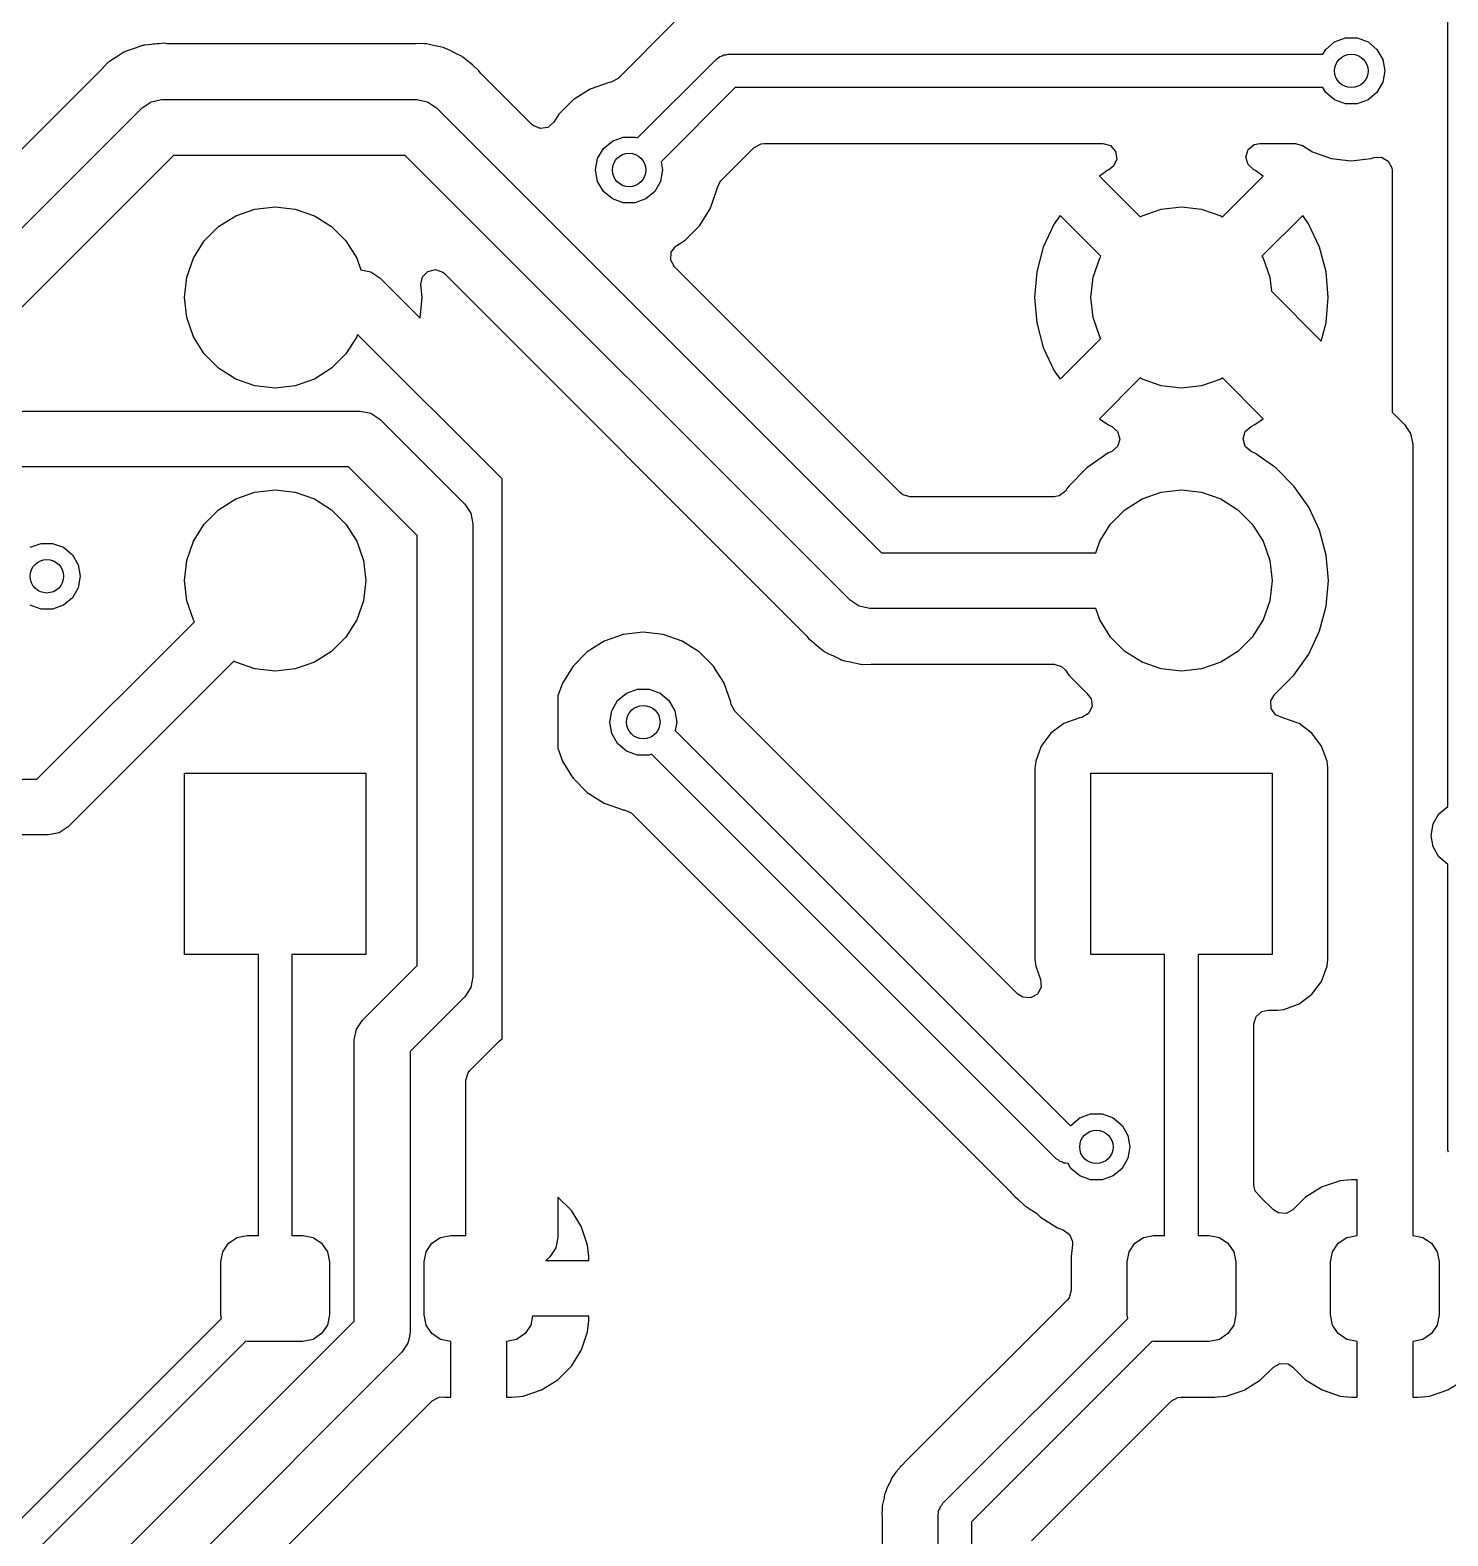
# Model space of a CAD drawing. Extents: x 3.96 to 7.44, y -5.28 to -1.66.
# Drawn here: x 6.384 to 6.884, y -3.497 to -2.966 of the extents above; entities that cross this region are included whole.
import ezdxf

# ---------------------------------------------------------------- set-up
doc = ezdxf.new("R2010")
doc.units = 0
doc.header["$MEASUREMENT"] = 0
doc.layers.add('BLACK', color=7, linetype='CONTINUOUS')

msp = doc.modelspace()

# ---------------------------------------------------------------- linework, layer by layer
at = {"layer": 'BLACK', "linetype": 'CONTINUOUS'}
for p, q in [((6.88409, -3.23977), (6.88409, -2.92245)), ((6.61096, -2.96283), (6.59113, -2.98265)), ((6.4203, -2.97209), (6.41743, -2.97304)), ((6.42314, -2.97105), (6.4203, -2.97209)), ((6.42342, -2.97099), (6.42314, -2.97105)), ((6.42371, -2.97092), (6.42342, -2.97099)), ((6.42342, -2.97099), (6.42342, -2.97099)), ((6.42398, -2.97087), (6.42371, -2.97092)), ((6.42371, -2.97092), (6.42371, -2.97092)), ((6.42639, -2.97066), (6.42398, -2.97087)), ((6.427, -2.9706), (6.42639, -2.97066)), ((6.42742, -2.97055), (6.427, -2.9706)), ((6.42828, -2.97045), (6.42742, -2.97055)), ((6.4286, -2.97045), (6.42828, -2.97045)), ((6.42882, -2.97044), (6.4286, -2.97045)), ((6.42911, -2.97042), (6.42882, -2.97044)), ((6.43087, -2.97026), (6.42911, -2.97042)), ((6.4318, -2.9704), (6.43087, -2.97026)), ((6.43251, -2.97045), (6.4318, -2.9704)), ((6.51957, -2.97045), (6.43251, -2.97045)), ((6.52259, -2.97036), (6.51957, -2.97045)), ((6.52288, -2.97039), (6.52259, -2.97036)), ((6.52317, -2.97042), (6.52288, -2.97039)), ((6.52288, -2.97039), (6.52288, -2.97039)), ((6.52345, -2.97045), (6.52317, -2.97042)), ((6.52317, -2.97042), (6.52317, -2.97042)), ((6.52447, -2.97069), (6.52345, -2.97045)), ((6.5264, -2.97115), (6.52447, -2.97069)), ((6.52826, -2.97154), (6.5264, -2.97115)), ((6.52936, -2.97176), (6.52826, -2.97154)), ((6.52963, -2.97185), (6.52936, -2.97176)), ((6.52991, -2.97195), (6.52963, -2.97185)), ((6.52963, -2.97185), (6.52963, -2.97185)), ((6.53017, -2.97205), (6.52991, -2.97195)), ((6.52991, -2.97195), (6.52991, -2.97195)), ((6.53153, -2.97273), (6.53017, -2.97205)), ((6.53017, -2.97205), (6.53017, -2.97205)), ((6.53017, -2.97205), (6.53017, -2.97205)), ((6.83998, -2.97409), (6.84095, -2.97241)), ((6.84095, -2.97241), (6.84409, -2.96977)), ((6.84409, -2.96977), (6.84795, -2.96837)), ((6.84795, -2.96837), (6.85205, -2.96837)), ((6.85205, -2.96837), (6.85591, -2.96977)), ((6.85591, -2.96977), (6.85905, -2.97241)), ((6.85905, -2.97241), (6.8611, -2.97596)), ((6.41088, -2.97721), (6.4088, -2.97941)), ((6.4111, -2.97703), (6.41088, -2.97721)), ((6.41132, -2.97684), (6.41109, -2.97703)), ((6.41109, -2.97703), (6.4111, -2.97703)), ((6.41133, -2.97684), (6.41132, -2.97684)), ((6.41155, -2.97666), (6.41133, -2.97684)), ((6.41412, -2.97508), (6.41155, -2.97666)), ((6.41665, -2.97342), (6.41412, -2.97508)), ((6.4169, -2.97329), (6.41665, -2.97342)), ((6.41717, -2.97316), (6.4169, -2.97329)), ((6.4169, -2.97329), (6.4169, -2.97329)), ((6.41743, -2.97304), (6.41717, -2.97316)), ((6.41717, -2.97316), (6.41717, -2.97316)), ((6.53288, -2.9734), (6.53153, -2.97273)), ((6.53407, -2.97396), (6.53288, -2.9734)), ((6.53562, -2.97468), (6.53407, -2.97396)), ((6.53586, -2.97483), (6.53562, -2.97468)), ((6.53562, -2.97468), (6.53562, -2.97468)), ((6.53562, -2.97468), (6.53562, -2.97468)), ((6.53611, -2.97499), (6.53586, -2.97483)), ((6.53586, -2.97483), (6.53586, -2.97483)), ((6.53635, -2.97515), (6.53611, -2.97499)), ((6.53611, -2.97499), (6.53611, -2.97499)), ((6.53866, -2.97709), (6.53635, -2.97515)), ((6.53968, -2.97789), (6.53866, -2.97709)), ((6.53979, -2.978), (6.53968, -2.97789)), ((6.59795, -3.0037), (6.62582, -2.97582)), ((6.62582, -2.97582), (6.6265, -2.97544)), ((6.6265, -2.97544), (6.62705, -2.97489)), ((6.62705, -2.97489), (6.6278, -2.97468)), ((6.6278, -2.97468), (6.62847, -2.9743)), ((6.62847, -2.9743), (6.62925, -2.9743)), ((6.62925, -2.9743), (6.63, -2.97409)), ((6.63, -2.97409), (6.83998, -2.97409)), ((6.8611, -2.97596), (6.86181, -2.98)), ((6.4088, -2.97941), (6.34919, -3.03902)), ((6.53991, -2.97812), (6.53979, -2.978)), ((6.54006, -2.97826), (6.53991, -2.97812)), ((6.54164, -2.97959), (6.54006, -2.97826)), ((6.54191, -2.97995), (6.54164, -2.97959)), ((6.54164, -2.97959), (6.54164, -2.97959)), ((6.5422, -2.98034), (6.54191, -2.97995)), ((6.54267, -2.98088), (6.5422, -2.98034)), ((6.56078, -2.999), (6.54267, -2.98088)), ((6.59113, -2.98265), (6.58872, -2.98397)), ((6.86181, -2.98), (6.8611, -2.98404)), ((6.58124, -2.98643), (6.57523, -2.9902)), ((6.58794, -2.98408), (6.58124, -2.98643)), ((6.58823, -2.98405), (6.58794, -2.98408)), ((6.58794, -2.98408), (6.58794, -2.98408)), ((6.58872, -2.98397), (6.58823, -2.98405)), ((6.63245, -2.98591), (6.60629, -3.01206)), ((6.83998, -2.98591), (6.63245, -2.98591)), ((6.84095, -2.98759), (6.83998, -2.98591)), ((6.84409, -2.99023), (6.84095, -2.98759)), ((6.85905, -2.98759), (6.85591, -2.99023)), ((6.8611, -2.98404), (6.85905, -2.98759)), ((6.35592, -3.06016), (6.42304, -2.99304)), ((6.42304, -2.99304), (6.42623, -2.99091)), ((6.42304, -2.99304), (6.42304, -2.99304)), ((6.42623, -2.99091), (6.43, -2.99016)), ((6.42623, -2.99091), (6.42623, -2.99091)), ((6.43, -2.99016), (6.43, -2.99016)), ((6.43, -2.99016), (6.52, -2.99016)), ((6.52, -2.99016), (6.52377, -2.99091)), ((6.52377, -2.99091), (6.52696, -2.99304)), ((6.52696, -2.99304), (6.68408, -3.15016)), ((6.57523, -2.9902), (6.5702, -2.99523)), ((6.84795, -2.99163), (6.84409, -2.99023)), ((6.85205, -2.99163), (6.84795, -2.99163)), ((6.85591, -2.99023), (6.85205, -2.99163)), ((6.56108, -2.99927), (6.56078, -2.999)), ((6.56837, -2.99814), (6.56631, -2.99997)), ((6.5702, -2.99523), (6.56837, -2.99814)), ((6.5702, -2.99523), (6.5702, -2.99523)), ((6.56359, -3.00039), (6.56108, -2.99927)), ((6.56631, -2.99997), (6.56359, -3.00039)), ((6.58909, -3.00477), (6.59295, -3.00337)), ((6.59295, -3.00337), (6.59705, -3.00337)), ((6.59705, -3.00337), (6.59795, -3.0037)), ((6.43408, -3.00984), (6.36696, -3.07696)), ((6.51592, -3.00984), (6.43408, -3.00984)), ((6.67304, -3.16696), (6.51592, -3.00984)), ((6.5839, -3.01096), (6.58595, -3.00741)), ((6.58595, -3.00741), (6.58909, -3.00477)), ((6.62735, -3.01887), (6.63918, -3.00704)), ((6.63918, -3.00704), (6.64159, -3.00572)), ((6.64159, -3.00572), (6.64263, -3.00561)), ((6.64263, -3.00561), (6.76232, -3.00561)), ((6.76232, -3.00561), (6.76496, -3.00639)), ((6.76496, -3.00639), (6.76676, -3.00846)), ((6.76676, -3.00846), (6.76715, -3.01119)), ((6.8128, -3.01045), (6.81359, -3.00782)), ((6.81359, -3.00782), (6.81569, -3.00604)), ((6.81569, -3.00604), (6.81768, -3.00561)), ((6.81768, -3.00561), (6.83012, -3.00561)), ((6.83012, -3.00561), (6.83271, -3.00636)), ((6.83271, -3.00636), (6.83624, -3.00857)), ((6.83624, -3.00857), (6.83624, -3.00857)), ((6.83624, -3.00857), (6.84294, -3.01092)), ((6.58319, -3.015), (6.5839, -3.01096)), ((6.5839, -3.01904), (6.58319, -3.015)), ((6.60681, -3.015), (6.6061, -3.01904)), ((6.60629, -3.01206), (6.60681, -3.015)), ((6.76406, -3.01507), (6.76108, -3.01716)), ((6.76438, -3.01492), (6.76406, -3.01507)), ((6.76601, -3.01369), (6.76438, -3.01492)), ((6.76715, -3.01119), (6.76601, -3.01369)), ((6.81355, -3.0131), (6.8128, -3.01045)), ((6.81562, -3.01492), (6.81355, -3.0131)), ((6.81594, -3.01507), (6.81562, -3.01492)), ((6.81892, -3.01716), (6.81594, -3.01507)), ((6.84294, -3.01092), (6.84294, -3.01092)), ((6.84294, -3.01092), (6.84294, -3.01092)), ((6.84294, -3.01092), (6.84294, -3.01092)), ((6.84294, -3.01092), (6.84294, -3.01092)), ((6.84294, -3.01092), (6.85, -3.01172)), ((6.85, -3.01172), (6.85706, -3.01092)), ((6.85, -3.01172), (6.85, -3.01172)), ((6.85, -3.01172), (6.85, -3.01172)), ((6.85706, -3.01092), (6.8579, -3.01063)), ((6.85706, -3.01092), (6.85706, -3.01092)), ((6.85706, -3.01092), (6.85706, -3.01092)), ((6.85706, -3.01092), (6.85706, -3.01092)), ((6.85706, -3.01092), (6.85706, -3.01092)), ((6.8579, -3.01063), (6.86064, -3.01049)), ((6.86064, -3.01049), (6.86303, -3.01185)), ((6.86303, -3.01185), (6.8643, -3.01429)), ((6.8643, -3.01429), (6.86439, -3.01523)), ((6.58595, -3.02259), (6.5839, -3.01904)), ((6.6061, -3.01904), (6.60405, -3.02259)), ((6.62595, -3.02177), (6.62702, -3.01924)), ((6.62702, -3.01924), (6.62735, -3.01887)), ((6.76108, -3.01716), (6.76108, -3.01716)), ((6.76108, -3.01716), (6.77548, -3.03157)), ((6.80452, -3.03157), (6.81892, -3.01716)), ((6.86439, -3.01523), (6.86439, -3.10047)), ((6.58909, -3.02523), (6.58595, -3.02259)), ((6.59295, -3.02663), (6.58909, -3.02523)), ((6.60091, -3.02523), (6.59705, -3.02663)), ((6.60405, -3.02259), (6.60091, -3.02523)), ((6.62357, -3.02876), (6.62592, -3.02206)), ((6.62592, -3.02206), (6.62595, -3.02177)), ((6.45612, -3.03117), (6.46288, -3.0288)), ((6.46288, -3.0288), (6.47, -3.028)), ((6.47, -3.028), (6.47712, -3.0288)), ((6.47712, -3.0288), (6.48388, -3.03117)), ((6.59705, -3.02663), (6.59295, -3.02663)), ((6.6198, -3.03477), (6.62357, -3.02876)), ((6.74716, -3.03108), (6.74507, -3.03406)), ((6.76157, -3.04548), (6.74716, -3.03108)), ((6.74716, -3.03108), (6.74716, -3.03108)), ((6.77612, -3.03117), (6.78288, -3.0288)), ((6.78288, -3.0288), (6.79, -3.028)), ((6.79, -3.028), (6.79712, -3.0288)), ((6.79712, -3.0288), (6.80388, -3.03117)), ((6.83284, -3.03108), (6.81843, -3.04548)), ((6.83493, -3.03406), (6.83284, -3.03108)), ((6.44498, -3.04005), (6.45005, -3.03498)), ((6.45005, -3.03498), (6.45612, -3.03117)), ((6.48388, -3.03117), (6.48995, -3.03498)), ((6.48995, -3.03498), (6.49502, -3.04005)), ((6.61477, -3.0398), (6.6198, -3.03477)), ((6.74507, -3.03406), (6.74125, -3.04226)), ((6.77548, -3.03157), (6.77612, -3.03117)), ((6.80388, -3.03117), (6.80452, -3.03157)), ((6.83875, -3.04226), (6.83493, -3.03406)), ((6.44117, -3.04612), (6.44498, -3.04005)), ((6.49502, -3.04005), (6.49883, -3.04612)), ((6.61153, -3.04185), (6.61186, -3.04163)), ((6.61186, -3.04163), (6.61477, -3.0398)), ((6.4388, -3.05288), (6.44117, -3.04612)), ((6.49883, -3.04612), (6.50026, -3.05021)), ((6.60968, -3.0468), (6.60988, -3.04406)), ((6.611, -3.04922), (6.60968, -3.0468)), ((6.60988, -3.04406), (6.61153, -3.04185)), ((6.74125, -3.04226), (6.73891, -3.05099)), ((6.74125, -3.04226), (6.74125, -3.04226)), ((6.7588, -3.05288), (6.76117, -3.04612)), ((6.76117, -3.04612), (6.76157, -3.04548)), ((6.81843, -3.04548), (6.81883, -3.04612)), ((6.81883, -3.04612), (6.8212, -3.05288)), ((6.84109, -3.05099), (6.83875, -3.04226)), ((6.83875, -3.04226), (6.83875, -3.04226)), ((6.50026, -3.05021), (6.50377, -3.05091)), ((6.50377, -3.05091), (6.50696, -3.05304)), ((6.52203, -3.05277), (6.52394, -3.05079)), ((6.52394, -3.05079), (6.52662, -3.05016)), ((6.52662, -3.05016), (6.52921, -3.05109)), ((6.52921, -3.05109), (6.5298, -3.05159)), ((6.5298, -3.05159), (6.65733, -3.17912)), ((6.69081, -3.12902), (6.611, -3.04922)), ((6.73891, -3.05099), (6.73812, -3.06)), ((6.73891, -3.05099), (6.73891, -3.05099)), ((6.84188, -3.06), (6.84109, -3.05099)), ((6.84109, -3.05099), (6.84109, -3.05099)), ((6.438, -3.06), (6.4388, -3.05288)), ((6.50696, -3.05304), (6.52124, -3.06732)), ((6.52149, -3.05546), (6.52203, -3.05277)), ((6.52188, -3.06), (6.52149, -3.05546)), ((6.758, -3.06), (6.7588, -3.05288)), ((6.8212, -3.05288), (6.82176, -3.05784)), ((6.4388, -3.06712), (6.438, -3.06)), ((6.52124, -3.06732), (6.52188, -3.06)), ((6.52188, -3.06), (6.52188, -3.06)), ((6.73812, -3.06), (6.73812, -3.06)), ((6.73812, -3.06), (6.73891, -3.06901)), ((6.7588, -3.06712), (6.758, -3.06)), ((6.82176, -3.05784), (6.83937, -3.07545)), ((6.84109, -3.06901), (6.84188, -3.06)), ((6.84188, -3.06), (6.84188, -3.06)), ((6.44117, -3.07388), (6.4388, -3.06712)), ((6.76117, -3.07388), (6.7588, -3.06712)), ((6.49912, -3.07304), (6.49883, -3.07388)), ((6.55016, -3.12408), (6.49912, -3.07304)), ((6.73891, -3.06901), (6.73891, -3.06901)), ((6.73891, -3.06901), (6.74125, -3.07774)), ((6.83937, -3.07545), (6.84109, -3.06901)), ((6.84109, -3.06901), (6.84109, -3.06901)), ((6.44498, -3.07995), (6.44117, -3.07388)), ((6.49883, -3.07388), (6.49502, -3.07995)), ((6.74125, -3.07774), (6.74125, -3.07774)), ((6.74125, -3.07774), (6.74507, -3.08594)), ((6.74716, -3.08892), (6.76157, -3.07452)), ((6.76157, -3.07452), (6.76117, -3.07388)), ((6.45005, -3.08502), (6.44498, -3.07995)), ((6.49502, -3.07995), (6.48995, -3.08502)), ((6.45612, -3.08883), (6.45005, -3.08502)), ((6.46288, -3.0912), (6.45612, -3.08883)), ((6.48388, -3.08883), (6.47712, -3.0912)), ((6.48995, -3.08502), (6.48388, -3.08883)), ((6.74507, -3.08594), (6.74716, -3.08892)), ((6.77548, -3.08843), (6.76108, -3.10284)), ((6.77612, -3.08883), (6.77548, -3.08843)), ((6.78288, -3.0912), (6.77612, -3.08883)), ((6.80388, -3.08883), (6.79712, -3.0912)), ((6.80452, -3.08843), (6.80388, -3.08883)), ((6.81892, -3.10284), (6.80452, -3.08843)), ((6.47, -3.092), (6.46288, -3.0912)), ((6.47712, -3.0912), (6.47, -3.092)), ((6.79, -3.092), (6.78288, -3.0912)), ((6.79712, -3.0912), (6.79, -3.092)), ((5.79875, -3.10016), (6.5, -3.10016)), ((6.5, -3.10016), (6.50377, -3.10091)), ((6.50377, -3.10091), (6.50696, -3.10304)), ((6.50696, -3.10304), (6.53696, -3.13304)), ((6.76108, -3.10284), (6.76406, -3.10493)), ((6.76406, -3.10493), (6.76406, -3.10493)), ((6.76406, -3.10493), (6.76542, -3.10556)), ((6.76542, -3.10556), (6.76748, -3.10738)), ((6.81256, -3.10732), (6.81458, -3.10556)), ((6.81458, -3.10556), (6.81594, -3.10493)), ((6.81594, -3.10493), (6.81892, -3.10284)), ((6.81594, -3.10493), (6.81594, -3.10493)), ((6.86439, -3.10047), (6.86881, -3.10489)), ((6.86881, -3.10489), (6.87094, -3.10808)), ((6.76823, -3.11003), (6.76744, -3.11266)), ((6.76748, -3.10738), (6.76823, -3.11003)), ((6.81176, -3.10995), (6.81256, -3.10732)), ((6.81252, -3.1126), (6.81176, -3.10995)), ((6.87094, -3.10808), (6.87169, -3.11185)), ((6.76405, -3.11505), (6.75664, -3.12024)), ((6.76542, -3.11441), (6.76405, -3.11505)), ((6.76405, -3.11505), (6.76405, -3.11505)), ((6.76744, -3.11266), (6.76542, -3.11441)), ((6.81458, -3.11441), (6.81252, -3.1126)), ((6.81595, -3.11505), (6.81458, -3.11441)), ((6.82336, -3.12024), (6.81595, -3.11505)), ((6.81595, -3.11505), (6.81595, -3.11505)), ((6.87169, -3.11185), (6.87169, -3.38109)), ((6.49592, -3.11984), (5.80405, -3.11984)), ((6.52016, -3.14408), (6.49592, -3.11984)), ((6.75664, -3.12024), (6.75024, -3.12664)), ((6.75664, -3.12024), (6.75664, -3.12024)), ((6.82976, -3.12664), (6.82336, -3.12024)), ((6.55016, -3.32183), (6.55016, -3.12408)), ((6.75024, -3.12664), (6.74959, -3.12757)), ((6.75024, -3.12664), (6.75024, -3.12664)), ((6.75024, -3.12664), (6.75024, -3.12664)), ((6.83494, -3.13404), (6.82976, -3.12664)), ((6.82976, -3.12664), (6.82976, -3.12664)), ((6.45005, -3.13498), (6.45612, -3.13117)), ((6.45612, -3.13117), (6.46288, -3.1288)), ((6.46288, -3.1288), (6.47, -3.128)), ((6.47, -3.128), (6.47712, -3.1288)), ((6.47712, -3.1288), (6.48388, -3.13117)), ((6.48388, -3.13117), (6.48995, -3.13498)), ((6.69162, -3.12968), (6.69081, -3.12902)), ((6.69426, -3.13045), (6.69162, -3.12968)), ((6.74503, -3.13045), (6.69426, -3.13045)), ((6.74688, -3.13009), (6.74503, -3.13045)), ((6.74903, -3.12837), (6.74688, -3.13009)), ((6.74959, -3.12757), (6.74903, -3.12837)), ((6.77005, -3.13498), (6.77612, -3.13117)), ((6.77612, -3.13117), (6.78288, -3.1288)), ((6.78288, -3.1288), (6.79, -3.128)), ((6.79, -3.128), (6.79712, -3.1288)), ((6.79712, -3.1288), (6.80388, -3.13117)), ((6.80388, -3.13117), (6.80995, -3.13498)), ((6.44498, -3.14005), (6.45005, -3.13498)), ((6.48995, -3.13498), (6.49502, -3.14005)), ((6.53696, -3.13304), (6.53909, -3.13623)), ((6.53909, -3.13623), (6.53984, -3.14)), ((6.76498, -3.14005), (6.77005, -3.13498)), ((6.80995, -3.13498), (6.81502, -3.14005)), ((6.83495, -3.13405), (6.83494, -3.13404)), ((6.83877, -3.14225), (6.83495, -3.13405)), ((6.44117, -3.14612), (6.44498, -3.14005)), ((6.49502, -3.14005), (6.49883, -3.14612)), ((6.53984, -3.14), (6.53984, -3.14)), ((6.53984, -3.14), (6.53984, -3.3)), ((6.76117, -3.14612), (6.76498, -3.14005)), ((6.81502, -3.14005), (6.81883, -3.14612)), ((6.84111, -3.15099), (6.83877, -3.14225)), ((6.38351, -3.14825), (6.38737, -3.14685)), ((6.38737, -3.14685), (6.39147, -3.14685)), ((6.39147, -3.14685), (6.39532, -3.14825)), ((6.4388, -3.15288), (6.44117, -3.14612)), ((6.49883, -3.14612), (6.5012, -3.15288)), ((6.52016, -3.29592), (6.52016, -3.14408)), ((6.75975, -3.15016), (6.76117, -3.14612)), ((6.81883, -3.14612), (6.8212, -3.15288)), ((6.39532, -3.14825), (6.39846, -3.15089)), ((6.39846, -3.15089), (6.40052, -3.15444)), ((6.438, -3.16), (6.4388, -3.15288)), ((6.5012, -3.15288), (6.502, -3.16)), ((6.68408, -3.15016), (6.75975, -3.15016)), ((6.8212, -3.15288), (6.822, -3.16)), ((6.8419, -3.16), (6.84111, -3.15099)), ((6.40052, -3.15444), (6.40123, -3.15848)), ((6.40123, -3.15848), (6.40052, -3.16252)), ((6.40052, -3.16252), (6.39846, -3.16607)), ((6.4388, -3.16712), (6.438, -3.16)), ((6.502, -3.16), (6.5012, -3.16712)), ((6.822, -3.16), (6.8212, -3.16712)), ((6.84111, -3.16901), (6.8419, -3.16)), ((6.38737, -3.17011), (6.38351, -3.16871)), ((6.39532, -3.16871), (6.39147, -3.17011)), ((6.39846, -3.16607), (6.39532, -3.16871)), ((6.44117, -3.17388), (6.4388, -3.16712)), ((6.5012, -3.16712), (6.49883, -3.17388)), ((6.67623, -3.16909), (6.67304, -3.16696)), ((6.67304, -3.16696), (6.67304, -3.16696)), ((6.68, -3.16984), (6.67623, -3.16909)), ((6.8212, -3.16712), (6.81883, -3.17388)), ((6.83877, -3.17775), (6.84111, -3.16901)), ((6.38592, -3.23016), (6.44157, -3.17452)), ((6.39147, -3.17011), (6.38737, -3.17011)), ((6.44157, -3.17452), (6.44117, -3.17388)), ((6.49883, -3.17388), (6.49502, -3.17995)), ((6.75975, -3.16984), (6.68, -3.16984)), ((6.76117, -3.17388), (6.75975, -3.16984)), ((6.76498, -3.17995), (6.76117, -3.17388)), ((6.81883, -3.17388), (6.81502, -3.17995)), ((6.49502, -3.17995), (6.48995, -3.18502)), ((6.59294, -3.17908), (6.58624, -3.18143)), ((6.6, -3.17828), (6.59294, -3.17908)), ((6.59294, -3.17908), (6.59294, -3.17908)), ((6.60706, -3.17908), (6.6, -3.17828)), ((6.6, -3.17828), (6.6, -3.17828)), ((6.61376, -3.18143), (6.60706, -3.17908)), ((6.60706, -3.17908), (6.60706, -3.17908)), ((6.65733, -3.17912), (6.6578, -3.17966)), ((6.6578, -3.17966), (6.65836, -3.18041)), ((6.77005, -3.18502), (6.76498, -3.17995)), ((6.81502, -3.17995), (6.80995, -3.18502)), ((6.83495, -3.18595), (6.83877, -3.17775)), ((6.48995, -3.18502), (6.48388, -3.18883)), ((6.58023, -3.1852), (6.5752, -3.19023)), ((6.58624, -3.18143), (6.58023, -3.1852)), ((6.61726, -3.18362), (6.61376, -3.18143)), ((6.61977, -3.1852), (6.61726, -3.18362)), ((6.6248, -3.19023), (6.61977, -3.1852)), ((6.65836, -3.18041), (6.65994, -3.18174)), ((6.65994, -3.18174), (6.66009, -3.18188)), ((6.66009, -3.18188), (6.66032, -3.18211)), ((6.66032, -3.18211), (6.66032, -3.18211)), ((6.66032, -3.18211), (6.66032, -3.18211)), ((6.66032, -3.18211), (6.66134, -3.18291)), ((6.66134, -3.18291), (6.66365, -3.18485)), ((6.66365, -3.18485), (6.66365, -3.18485)), ((6.66365, -3.18485), (6.66365, -3.18485)), ((6.66365, -3.18485), (6.66389, -3.18501)), ((6.66389, -3.18501), (6.66389, -3.18501)), ((6.66389, -3.18501), (6.66414, -3.18517)), ((6.66414, -3.18517), (6.66414, -3.18517)), ((6.66414, -3.18517), (6.66438, -3.18532)), ((6.66438, -3.18532), (6.66438, -3.18532)), ((6.66438, -3.18532), (6.66519, -3.1857)), ((6.77612, -3.18883), (6.77005, -3.18502)), ((6.80995, -3.18502), (6.80388, -3.18883)), ((6.45548, -3.18843), (6.39696, -3.24696)), ((6.45612, -3.18883), (6.45548, -3.18843)), ((6.46288, -3.1912), (6.45612, -3.18883)), ((6.48388, -3.18883), (6.47712, -3.1912)), ((6.5752, -3.19023), (6.57143, -3.19624)), ((6.62566, -3.19161), (6.6248, -3.19023)), ((6.66519, -3.1857), (6.66712, -3.1866)), ((6.66712, -3.1866), (6.66948, -3.18778)), ((6.66948, -3.18778), (6.66983, -3.18795)), ((6.66983, -3.18795), (6.66983, -3.18795)), ((6.66983, -3.18795), (6.67009, -3.18805)), ((6.67009, -3.18805), (6.67009, -3.18805)), ((6.67009, -3.18805), (6.67037, -3.18815)), ((6.67037, -3.18815), (6.67037, -3.18815)), ((6.67037, -3.18815), (6.67064, -3.18824)), ((6.67064, -3.18824), (6.67064, -3.18824)), ((6.67064, -3.18824), (6.67064, -3.18824)), ((6.67064, -3.18824), (6.67064, -3.18824)), ((6.67064, -3.18824), (6.6736, -3.18885)), ((6.6736, -3.18885), (6.6736, -3.18885)), ((6.6736, -3.18885), (6.67655, -3.18955)), ((6.67655, -3.18955), (6.67655, -3.18955)), ((6.67655, -3.18955), (6.67655, -3.18955)), ((6.67655, -3.18955), (6.67683, -3.18958)), ((6.67683, -3.18958), (6.67683, -3.18958)), ((6.67683, -3.18958), (6.67712, -3.18961)), ((6.67712, -3.18961), (6.67712, -3.18961)), ((6.67712, -3.18961), (6.67741, -3.18964)), ((6.67741, -3.18964), (6.68043, -3.18955)), ((6.67741, -3.18964), (6.67741, -3.18964)), ((6.67741, -3.18964), (6.67741, -3.18964)), ((6.68043, -3.18955), (6.74503, -3.18955)), ((6.74503, -3.18955), (6.74767, -3.19032)), ((6.74767, -3.19032), (6.74903, -3.19163)), ((6.78288, -3.1912), (6.77612, -3.18883)), ((6.80388, -3.18883), (6.79712, -3.1912)), ((6.82976, -3.19336), (6.83495, -3.18595)), ((6.47, -3.192), (6.46288, -3.1912)), ((6.47712, -3.1912), (6.47, -3.192)), ((6.62784, -3.19507), (6.62566, -3.19161)), ((6.62857, -3.19624), (6.62784, -3.19507)), ((6.74903, -3.19163), (6.75024, -3.19336)), ((6.75024, -3.19336), (6.75024, -3.19336)), ((6.75024, -3.19336), (6.75664, -3.19976)), ((6.79, -3.192), (6.78288, -3.1912)), ((6.79712, -3.1912), (6.79, -3.192)), ((6.82336, -3.19976), (6.82976, -3.19336)), ((6.57143, -3.19624), (6.56984, -3.20076)), ((6.56984, -3.20076), (6.56984, -3.21924)), ((6.59095, -3.20241), (6.59409, -3.19977)), ((6.59409, -3.19977), (6.59795, -3.19837)), ((6.59795, -3.19837), (6.60205, -3.19837)), ((6.60205, -3.19837), (6.60591, -3.19977)), ((6.60591, -3.19977), (6.60905, -3.20241)), ((6.63092, -3.20294), (6.62857, -3.19624)), ((6.75664, -3.19976), (6.7568, -3.1999)), ((6.7568, -3.1999), (6.75674, -3.19997)), ((6.75674, -3.19997), (6.7582, -3.2018)), ((6.82159, -3.20244), (6.82299, -3.20007)), ((6.82299, -3.20007), (6.82321, -3.1999)), ((6.8232, -3.1999), (6.82336, -3.19976)), ((6.82321, -3.1999), (6.8232, -3.1999)), ((6.82336, -3.19976), (6.82336, -3.19976)), ((6.58819, -3.21), (6.5889, -3.20596)), ((6.5889, -3.20596), (6.59095, -3.20241)), ((6.60905, -3.20241), (6.6111, -3.20596)), ((6.6111, -3.20596), (6.61181, -3.21)), ((6.63095, -3.20323), (6.63092, -3.20294)), ((6.63103, -3.20372), (6.63095, -3.20323)), ((6.63235, -3.20613), (6.63103, -3.20372)), ((6.73225, -3.30604), (6.63235, -3.20613)), ((6.75848, -3.20453), (6.75724, -3.20699)), ((6.7582, -3.2018), (6.75848, -3.20453)), ((6.82169, -3.20519), (6.82159, -3.20244)), ((6.82326, -3.20745), (6.82169, -3.20519)), ((6.5889, -3.21404), (6.58819, -3.21)), ((6.61181, -3.21), (6.61129, -3.21294)), ((6.74846, -3.21053), (6.74392, -3.21392)), ((6.75377, -3.20855), (6.74846, -3.21053)), ((6.74846, -3.21053), (6.74846, -3.21053)), ((6.7542, -3.2085), (6.75377, -3.20855)), ((6.75487, -3.20838), (6.7542, -3.2085)), ((6.75724, -3.20699), (6.75487, -3.20838)), ((6.8258, -3.2085), (6.82326, -3.20745)), ((6.82623, -3.20855), (6.8258, -3.2085)), ((6.83154, -3.21053), (6.82623, -3.20855)), ((6.83608, -3.21392), (6.83154, -3.21053)), ((6.83154, -3.21053), (6.83154, -3.21053)), ((6.59095, -3.21759), (6.5889, -3.21404)), ((6.61129, -3.21294), (6.75088, -3.35253)), ((6.74392, -3.21392), (6.74053, -3.21846)), ((6.74392, -3.21392), (6.74392, -3.21392)), ((6.83947, -3.21846), (6.83608, -3.21392)), ((6.83608, -3.21392), (6.83608, -3.21392)), ((6.56984, -3.21924), (6.57143, -3.22376)), ((6.59409, -3.22023), (6.59095, -3.21759)), ((6.59795, -3.22163), (6.59409, -3.22023)), ((6.60205, -3.22163), (6.59795, -3.22163)), ((6.60295, -3.2213), (6.60205, -3.22163)), ((6.74582, -3.36418), (6.60295, -3.2213)), ((6.74053, -3.21846), (6.73855, -3.22377)), ((6.74053, -3.21846), (6.74053, -3.21846)), ((6.84145, -3.22376), (6.83947, -3.21846)), ((6.83947, -3.21846), (6.83947, -3.21846)), ((6.57143, -3.22376), (6.57445, -3.22857)), ((6.73835, -3.22561), (6.7383, -3.22612)), ((6.7383, -3.22612), (6.7383, -3.22612)), ((6.7383, -3.22612), (6.7383, -3.29388)), ((6.73855, -3.22377), (6.73835, -3.22561)), ((6.84145, -3.22377), (6.84145, -3.22376)), ((6.8417, -3.22612), (6.84145, -3.22377)), ((6.8417, -3.29388), (6.8417, -3.22612)), ((5.75215, -3.23016), (6.38592, -3.23016)), ((6.438, -3.292), (6.438, -3.228)), ((6.438, -3.228), (6.502, -3.228)), ((6.502, -3.228), (6.502, -3.292)), ((6.57445, -3.22857), (6.5752, -3.22977)), ((6.5752, -3.22977), (6.58023, -3.2348)), ((6.758, -3.292), (6.758, -3.228)), ((6.758, -3.228), (6.822, -3.228)), ((6.822, -3.228), (6.822, -3.292)), ((6.58023, -3.2348), (6.58624, -3.23857)), ((6.58624, -3.23857), (6.59294, -3.24092)), ((6.59294, -3.24092), (6.59323, -3.24095)), ((6.59323, -3.24095), (6.59576, -3.24202)), ((6.59576, -3.24202), (6.59613, -3.24235)), ((6.59613, -3.24235), (6.72951, -3.37573)), ((6.8789, -3.24596), (6.88095, -3.24241)), ((6.88095, -3.24241), (6.88409, -3.23977)), ((6.39377, -3.24909), (6.39, -3.24984)), ((6.39696, -3.24696), (6.39377, -3.24909)), ((6.87819, -3.25), (6.8789, -3.24596)), ((6.39, -3.24984), (5.75215, -3.24984)), ((6.8789, -3.25404), (6.87819, -3.25)), ((6.88095, -3.25759), (6.8789, -3.25404)), ((6.88409, -3.26023), (6.88095, -3.25759)), ((6.88409, -3.36113), (6.88409, -3.26023)), ((6.46409, -3.292), (6.438, -3.292)), ((6.46409, -3.3913), (6.46409, -3.292)), ((6.502, -3.292), (6.47591, -3.292)), ((6.47591, -3.292), (6.47591, -3.3913)), ((6.50086, -3.31523), (6.52016, -3.29592)), ((6.7383, -3.29388), (6.7383, -3.29388)), ((6.7383, -3.29388), (6.73855, -3.29623)), ((6.73855, -3.29623), (6.74028, -3.30088)), ((6.78409, -3.292), (6.758, -3.292)), ((6.78409, -3.3913), (6.78409, -3.292)), ((6.822, -3.292), (6.79591, -3.292)), ((6.79591, -3.292), (6.79591, -3.3913)), ((6.83947, -3.30154), (6.84145, -3.29623)), ((6.84145, -3.29623), (6.8417, -3.29388)), ((6.53984, -3.3), (6.53909, -3.30377)), ((6.74028, -3.30088), (6.74048, -3.30362)), ((6.83608, -3.30608), (6.83947, -3.30154)), ((6.53696, -3.30696), (6.51766, -3.32626)), ((6.53909, -3.30377), (6.53696, -3.30696)), ((6.53696, -3.30696), (6.53696, -3.30696)), ((6.734, -3.30716), (6.73225, -3.30604)), ((6.73674, -3.30735), (6.734, -3.30716)), ((6.73916, -3.30604), (6.73674, -3.30735)), ((6.74048, -3.30362), (6.73916, -3.30604)), ((6.83154, -3.30947), (6.83608, -3.30608)), ((6.81639, -3.31395), (6.81846, -3.31215)), ((6.81846, -3.31215), (6.82049, -3.3117)), ((6.82049, -3.3117), (6.82388, -3.3117)), ((6.82388, -3.3117), (6.82623, -3.31145)), ((6.82388, -3.3117), (6.82388, -3.3117)), ((6.82623, -3.31145), (6.83154, -3.30947)), ((6.49872, -3.31842), (6.50086, -3.31523)), ((6.50086, -3.31523), (6.50086, -3.31523)), ((6.81561, -3.31659), (6.81639, -3.31395)), ((6.81561, -3.37351), (6.81561, -3.31659)), ((6.49797, -3.32219), (6.49872, -3.31842)), ((6.49797, -3.42151), (6.49797, -3.32219)), ((6.53879, -3.33299), (6.54912, -3.32267)), ((6.54912, -3.32267), (6.54966, -3.3222)), ((6.54966, -3.3222), (6.55016, -3.32183)), ((6.51766, -3.32626), (6.51766, -3.42559)), ((6.53736, -3.33645), (6.53814, -3.33381)), ((6.53814, -3.33381), (6.53879, -3.33299)), ((6.53736, -3.37161), (6.53736, -3.33645)), ((6.75095, -3.35241), (6.75409, -3.34977)), ((6.75409, -3.34977), (6.75795, -3.34837)), ((6.75795, -3.34837), (6.76205, -3.34837)), ((6.76205, -3.34837), (6.76591, -3.34977)), ((6.76591, -3.34977), (6.76905, -3.35241)), ((6.75088, -3.35253), (6.75095, -3.35241)), ((6.76905, -3.35241), (6.7711, -3.35596)), ((6.7711, -3.35596), (6.77181, -3.36)), ((6.77181, -3.36), (6.7711, -3.36404)), ((6.7465, -3.36456), (6.74582, -3.36418)), ((6.74705, -3.36511), (6.7465, -3.36456)), ((6.7478, -3.36532), (6.74705, -3.36511)), ((6.74847, -3.3657), (6.7478, -3.36532)), ((6.74925, -3.3657), (6.74847, -3.3657)), ((6.74997, -3.3659), (6.74925, -3.3657)), ((6.75095, -3.36759), (6.74997, -3.3659)), ((6.7711, -3.36404), (6.76905, -3.36759)), ((6.8843, -3.36188), (6.88409, -3.36113)), ((6.75409, -3.37023), (6.75095, -3.36759)), ((6.75795, -3.37163), (6.75409, -3.37023)), ((6.76591, -3.37023), (6.76205, -3.37163)), ((6.76905, -3.36759), (6.76591, -3.37023)), ((6.53736, -3.3913), (6.53736, -3.37161)), ((6.72951, -3.37573), (6.72991, -3.37622)), ((6.72991, -3.37622), (6.72991, -3.37622)), ((6.72991, -3.37622), (6.73011, -3.37645)), ((6.73011, -3.37645), (6.73011, -3.37645)), ((6.73011, -3.37645), (6.73123, -3.3775)), ((6.76205, -3.37163), (6.75795, -3.37163)), ((6.81609, -3.37562), (6.81561, -3.37351)), ((6.81778, -3.3775), (6.81609, -3.37562)), ((6.83965, -3.37416), (6.83388, -3.37772)), ((6.8461, -3.37202), (6.83965, -3.37416)), ((6.83965, -3.37416), (6.83965, -3.37416)), ((6.85007, -3.37161), (6.8461, -3.37202)), ((6.85201, -3.37161), (6.85007, -3.37161)), ((6.85007, -3.37161), (6.85007, -3.37161)), ((6.85201, -3.3913), (6.85201, -3.37161)), ((6.85201, -3.37161), (6.85201, -3.37161)), ((6.57462, -3.38252), (6.56984, -3.37774)), ((6.56984, -3.37774), (6.56984, -3.39185)), ((6.73123, -3.3775), (6.73217, -3.37839)), ((6.73217, -3.37839), (6.73303, -3.37925)), ((6.73303, -3.37925), (6.73326, -3.37943)), ((6.73326, -3.37943), (6.73343, -3.37957)), ((6.73343, -3.37957), (6.73389, -3.38)), ((6.73389, -3.38), (6.73483, -3.38088)), ((6.73483, -3.38088), (6.73556, -3.38129)), ((6.73556, -3.38129), (6.7362, -3.38171)), ((6.7362, -3.38171), (6.73686, -3.38222)), ((6.81776, -3.37753), (6.81778, -3.3775)), ((6.8179, -3.37763), (6.81776, -3.37753)), ((6.81793, -3.37767), (6.8179, -3.37763)), ((6.81799, -3.3777), (6.81793, -3.37767)), ((6.82249, -3.3822), (6.81799, -3.3777)), ((6.81799, -3.3777), (6.81799, -3.3777)), ((6.81799, -3.3777), (6.81799, -3.3777)), ((6.81799, -3.3777), (6.81799, -3.3777)), ((6.83388, -3.37772), (6.82939, -3.3822)), ((6.87169, -3.38109), (6.87169, -3.38109)), ((6.87169, -3.38109), (6.87169, -3.3913)), ((6.57819, -3.38829), (6.57462, -3.38252)), ((6.57462, -3.38252), (6.57462, -3.38252)), ((6.73686, -3.38222), (6.73686, -3.38222)), ((6.73686, -3.38222), (6.73686, -3.38222)), ((6.73686, -3.38222), (6.7374, -3.38245)), ((6.7374, -3.38245), (6.73891, -3.38348)), ((6.73891, -3.38348), (6.74023, -3.3848)), ((6.74023, -3.3848), (6.74624, -3.38857)), ((6.82423, -3.38333), (6.82249, -3.3822)), ((6.82698, -3.38352), (6.82423, -3.38333)), ((6.82939, -3.3822), (6.82698, -3.38352)), ((6.45355, -3.39404), (6.45658, -3.39201)), ((6.45658, -3.39201), (6.46016, -3.3913)), ((6.46016, -3.3913), (6.46409, -3.3913)), ((6.47591, -3.3913), (6.47984, -3.3913)), ((6.47984, -3.3913), (6.48342, -3.39201)), ((6.48342, -3.39201), (6.48645, -3.39404)), ((6.5254, -3.39404), (6.52843, -3.39201)), ((6.52843, -3.39201), (6.53201, -3.3913)), ((6.53201, -3.3913), (6.53736, -3.3913)), ((6.56984, -3.39185), (6.56909, -3.39562)), ((6.57819, -3.3883), (6.57819, -3.38829)), ((6.58032, -3.39474), (6.57819, -3.3883)), ((6.74624, -3.38857), (6.74831, -3.3893)), ((6.74831, -3.3893), (6.75054, -3.3909)), ((6.75054, -3.3909), (6.75156, -3.39346)), ((6.77355, -3.39404), (6.77658, -3.39201)), ((6.77658, -3.39201), (6.78016, -3.3913)), ((6.78016, -3.3913), (6.78409, -3.3913)), ((6.79591, -3.3913), (6.79984, -3.3913)), ((6.79984, -3.3913), (6.80342, -3.39201)), ((6.80342, -3.39201), (6.80645, -3.39404)), ((6.8454, -3.39404), (6.84843, -3.39201)), ((6.84843, -3.39201), (6.85201, -3.3913)), ((6.87169, -3.3913), (6.87527, -3.39201)), ((6.87527, -3.39201), (6.8783, -3.39404)), ((6.45081, -3.40065), (6.45152, -3.39707)), ((6.45152, -3.39707), (6.45355, -3.39404)), ((6.48645, -3.39404), (6.48848, -3.39707)), ((6.48848, -3.39707), (6.48919, -3.40065)), ((6.52266, -3.40065), (6.52337, -3.39707)), ((6.52337, -3.39707), (6.5254, -3.39404)), ((6.56909, -3.39562), (6.56696, -3.39881)), ((6.58073, -3.39871), (6.58032, -3.39474)), ((6.75154, -3.39447), (6.7511, -3.39871)), ((6.75156, -3.39346), (6.7515, -3.39446)), ((6.7515, -3.39446), (6.75154, -3.39447)), ((6.77081, -3.40065), (6.77152, -3.39707)), ((6.77152, -3.39707), (6.77355, -3.39404)), ((6.80645, -3.39404), (6.80848, -3.39707)), ((6.80848, -3.39707), (6.80919, -3.40065)), ((6.84266, -3.40065), (6.84337, -3.39707)), ((6.84337, -3.39707), (6.8454, -3.39404)), ((6.8783, -3.39404), (6.88033, -3.39707)), ((6.88033, -3.39707), (6.88104, -3.40065)), ((6.45081, -3.41935), (6.45081, -3.40065)), ((6.48919, -3.40065), (6.48919, -3.41935)), ((6.52266, -3.41935), (6.52266, -3.40065)), ((6.56696, -3.39881), (6.56561, -3.40016)), ((6.56561, -3.40016), (6.58073, -3.40016)), ((6.56696, -3.39881), (6.56696, -3.39881)), ((6.58073, -3.40016), (6.58073, -3.39871)), ((6.58073, -3.39871), (6.58073, -3.39871)), ((6.7511, -3.39871), (6.7511, -3.41066)), ((6.77081, -3.41935), (6.77081, -3.40065)), ((6.80919, -3.40065), (6.80919, -3.41935)), ((6.84266, -3.41935), (6.84266, -3.40065)), ((6.88104, -3.40065), (6.88104, -3.41935)), ((6.75033, -3.4133), (6.74967, -3.41411)), ((6.7511, -3.41066), (6.75033, -3.4133)), ((6.74967, -3.41411), (6.69427, -3.46951)), ((6.37582, -3.49582), (6.45105, -3.42059)), ((6.40379, -3.5157), (6.49797, -3.42151)), ((6.45105, -3.42059), (6.45081, -3.41935)), ((6.48848, -3.42293), (6.48645, -3.42596)), ((6.48919, -3.41935), (6.48848, -3.42293)), ((6.52337, -3.42293), (6.52266, -3.41935)), ((6.5254, -3.42596), (6.52337, -3.42293)), ((6.56033, -3.42293), (6.5583, -3.42596)), ((6.56095, -3.41984), (6.56033, -3.42293)), ((6.58073, -3.41984), (6.56095, -3.41984)), ((6.58032, -3.42526), (6.58073, -3.42129)), ((6.58073, -3.42129), (6.58073, -3.41984)), ((6.58073, -3.42129), (6.58073, -3.42129)), ((6.70582, -3.48582), (6.77105, -3.42059)), ((6.77105, -3.42059), (6.77081, -3.41935)), ((6.80848, -3.42293), (6.80645, -3.42596)), ((6.80919, -3.41935), (6.80848, -3.42293)), ((6.84337, -3.42293), (6.84266, -3.41935)), ((6.8454, -3.42596), (6.84337, -3.42293)), ((6.88033, -3.42293), (6.8783, -3.42596)), ((6.88104, -3.41935), (6.88033, -3.42293)), ((6.45973, -3.42862), (6.38591, -3.50245)), ((6.46016, -3.4287), (6.45973, -3.42862)), ((6.47984, -3.4287), (6.46016, -3.4287)), ((6.48342, -3.42799), (6.47984, -3.4287)), ((6.48645, -3.42596), (6.48342, -3.42799)), ((6.51691, -3.42936), (6.51477, -3.43255)), ((6.51718, -3.42799), (6.51691, -3.42936)), ((6.51766, -3.42559), (6.51718, -3.42799)), ((6.51766, -3.42559), (6.51766, -3.42559)), ((6.52843, -3.42799), (6.5254, -3.42596)), ((6.53201, -3.4287), (6.52843, -3.42799)), ((6.53201, -3.44441), (6.53201, -3.4287)), ((6.55527, -3.42799), (6.55169, -3.4287)), ((6.55169, -3.4287), (6.55169, -3.44839)), ((6.5583, -3.42596), (6.55527, -3.42799)), ((6.57819, -3.4317), (6.58032, -3.42526)), ((6.77973, -3.42862), (6.71591, -3.49245)), ((6.78016, -3.4287), (6.77973, -3.42862)), ((6.79984, -3.4287), (6.78016, -3.4287)), ((6.80342, -3.42799), (6.79984, -3.4287)), ((6.80645, -3.42596), (6.80342, -3.42799)), ((6.84843, -3.42799), (6.8454, -3.42596)), ((6.85201, -3.4287), (6.84843, -3.42799)), ((6.85201, -3.44839), (6.85201, -3.4287)), ((6.87527, -3.42799), (6.87169, -3.4287)), ((6.87169, -3.4287), (6.87169, -3.44839)), ((6.8783, -3.42596), (6.87527, -3.42799)), ((6.51477, -3.43255), (6.42059, -3.52674)), ((6.51477, -3.43255), (6.51477, -3.43255)), ((6.57462, -3.43748), (6.57819, -3.43171)), ((6.57819, -3.43171), (6.57819, -3.4317)), ((6.56982, -3.44228), (6.57462, -3.43748)), ((6.57462, -3.43748), (6.57462, -3.43748)), ((6.81799, -3.4423), (6.82249, -3.4378)), ((6.82249, -3.4378), (6.8249, -3.43648)), ((6.8249, -3.43648), (6.82765, -3.43667)), ((6.82765, -3.43667), (6.82939, -3.4378)), ((6.82939, -3.4378), (6.83388, -3.44228)), ((6.53201, -3.44839), (6.53201, -3.44441)), ((6.5576, -3.44798), (6.56405, -3.44584)), ((6.56405, -3.44584), (6.56982, -3.44228)), ((6.56405, -3.44584), (6.56405, -3.44584)), ((6.56982, -3.44228), (6.56982, -3.44228)), ((6.80576, -3.448), (6.81221, -3.44586)), ((6.81221, -3.44586), (6.81799, -3.4423)), ((6.83388, -3.44228), (6.83388, -3.44228)), ((6.83388, -3.44228), (6.83965, -3.44584)), ((6.83965, -3.44584), (6.83965, -3.44584)), ((6.83965, -3.44584), (6.8461, -3.44798)), ((6.8776, -3.44798), (6.88405, -3.44584)), ((6.88405, -3.44584), (6.88863, -3.44302)), ((6.88405, -3.44584), (6.88405, -3.44584)), ((6.44172, -3.53347), (6.52547, -3.44972)), ((6.52547, -3.44972), (6.52788, -3.44841)), ((6.52788, -3.44841), (6.52942, -3.44832)), ((6.52942, -3.44832), (6.53007, -3.44839)), ((6.53007, -3.44839), (6.53201, -3.44839)), ((6.53201, -3.44839), (6.53201, -3.44839)), ((6.55169, -3.44839), (6.55363, -3.44839)), ((6.55363, -3.44839), (6.5576, -3.44798)), ((6.55363, -3.44839), (6.55363, -3.44839)), ((6.73704, -3.49918), (6.78638, -3.44984)), ((6.78638, -3.44984), (6.7888, -3.44852)), ((6.7888, -3.44852), (6.78983, -3.44841)), ((6.78983, -3.44841), (6.80178, -3.44841)), ((6.80178, -3.44841), (6.80263, -3.44832)), ((6.80178, -3.44841), (6.80178, -3.44841)), ((6.80178, -3.44841), (6.80178, -3.44841)), ((6.80263, -3.44832), (6.80576, -3.448)), ((6.8461, -3.44798), (6.85007, -3.44839)), ((6.85007, -3.44839), (6.85201, -3.44839)), ((6.85201, -3.44839), (6.85201, -3.44839)), ((6.87169, -3.44839), (6.87363, -3.44839)), ((6.87363, -3.44839), (6.8776, -3.44798)), ((6.87363, -3.44839), (6.87363, -3.44839)), ((6.69161, -3.47217), (6.69118, -3.4726)), ((6.69258, -3.47114), (6.69161, -3.47217)), ((6.69355, -3.47011), (6.69258, -3.47114)), ((6.69378, -3.46991), (6.69355, -3.47011)), ((6.69427, -3.46951), (6.69378, -3.46991)), ((6.69378, -3.46991), (6.69378, -3.46991)), ((6.68778, -3.47686), (6.68702, -3.47861)), ((6.68829, -3.4762), (6.68778, -3.47686)), ((6.68778, -3.47686), (6.68778, -3.47686)), ((6.68871, -3.47556), (6.68829, -3.4762)), ((6.68912, -3.47483), (6.68871, -3.47556)), ((6.69043, -3.47343), (6.68912, -3.47483)), ((6.69057, -3.47326), (6.69043, -3.47343)), ((6.69075, -3.47303), (6.69057, -3.47326)), ((6.69118, -3.4726), (6.69075, -3.47303)), ((6.69075, -3.47303), (6.69075, -3.47303)), ((6.68521, -3.4828), (6.68491, -3.48469)), ((6.68554, -3.48203), (6.68521, -3.4828)), ((6.68579, -3.48131), (6.68554, -3.48203)), ((6.686, -3.4805), (6.68579, -3.48131)), ((6.68692, -3.47882), (6.686, -3.4805)), ((6.686, -3.4805), (6.686, -3.4805)), ((6.68702, -3.47861), (6.68692, -3.47882)), ((6.68433, -3.48836), (6.6842, -3.48919)), ((6.68439, -3.4876), (6.68433, -3.48836)), ((6.68487, -3.48491), (6.68439, -3.48676)), ((6.68439, -3.48676), (6.68439, -3.4876)), ((6.68491, -3.48469), (6.68487, -3.48491)), ((6.7043, -3.48847), (6.70468, -3.4878)), ((6.7043, -3.48925), (6.7043, -3.48847)), ((6.70468, -3.4878), (6.70489, -3.48705)), ((6.70489, -3.48705), (6.70544, -3.4865)), ((6.70544, -3.4865), (6.70582, -3.48582)), ((6.6842, -3.48919), (6.68438, -3.49109)), ((6.68438, -3.49109), (6.68439, -3.49132)), ((6.68439, -3.49132), (6.68439, -3.96663)), ((6.70409, -3.49), (6.7043, -3.48925)), ((6.70409, -3.97), (6.70409, -3.49)), ((6.71591, -3.49245), (6.71591, -3.96755))]:
    msp.add_line(p, q, dxfattribs=at)
at = {"layer": 'BLACK'}
for centre in [(6.85, -2.98), (6.595, -3.015), (6.38942, -3.15848), (6.6, -3.21), (6.76, -3.36)]:
    msp.add_circle(centre, 0.00591, dxfattribs=at)

doc.saveas('drawing.dxf')
